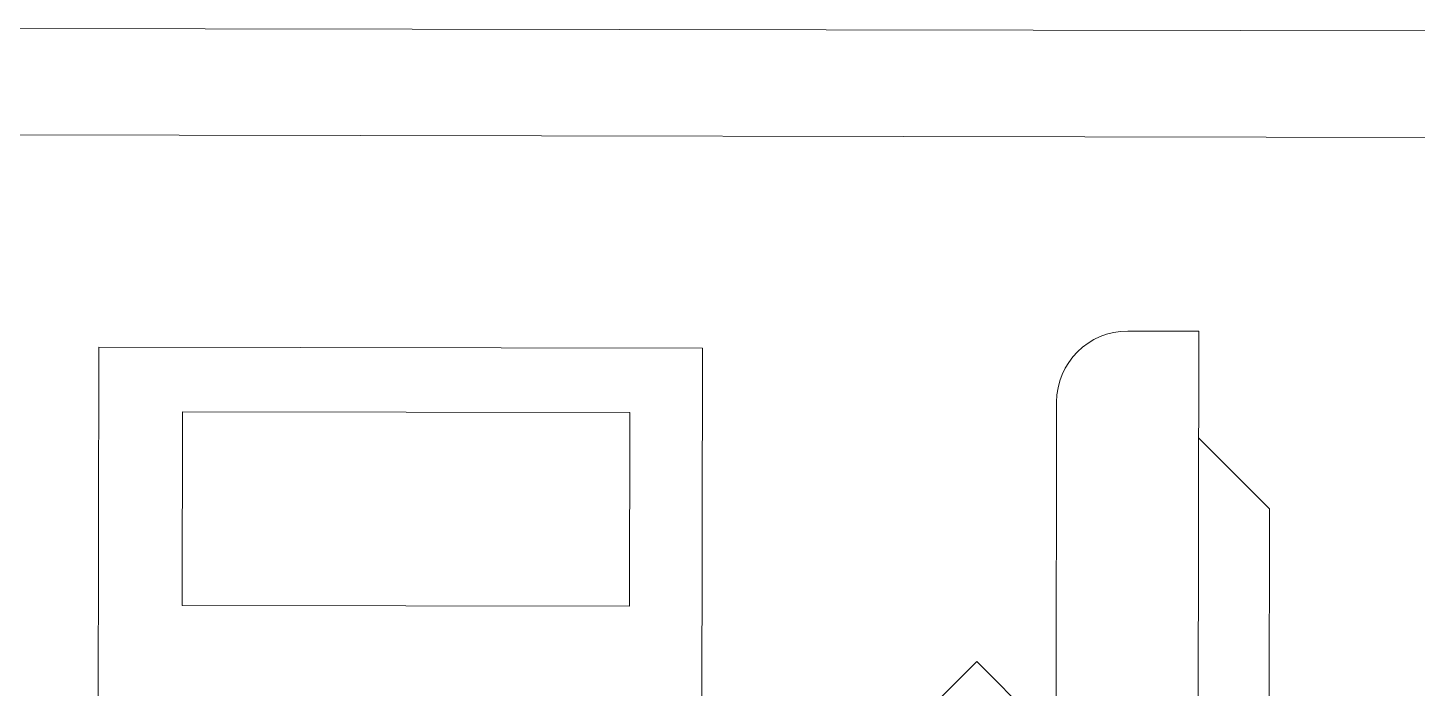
# Model space of a CAD drawing. Extents: x -234346 to 58427, y -132654 to -82394.
# Drawn here: x -98040.1 to -97648.8, y -114323.9 to -114137.9 of the extents above; entities that cross this region are included whole.
import ezdxf

# ---------------------------------------------------------------- set-up
doc = ezdxf.new("R2010")
doc.units = 0
doc.header["$LTSCALE"] = 8
doc.layers.add('72_EGR_EQP_TAG', color=9, linetype='Continuous', lineweight=5)
doc.layers.add('LOADING', color=9, linetype='Continuous', lineweight=5)

# ---------------------------------------------------------------- blocks, each defined once
blk = doc.blocks.new('workstation')
at = {"layer": 'LOADING'}
for p, q in [((2813.402, -1050.332, 0), (2813.478, -1004.332, 0)), ((2827.457, -1004.855, 0), (2827.383, -1049.855, 0)), ((2844.457, -1004.883, 0), (2844.383, -1049.883, 0)), ((2817.405, -1048.338, 0), (2817.475, -1006.338, 0)), ((2811.41, -1045.328, 0), (2811.47, -1009.328, 0)), ((2829.429, -1048.04, 0), (2829.438, -1042.588, 0)), ((2829.438, -1042.588, 0), (2842.037, -1042.609, 0)), ((2842.037, -1042.609, 0), (2842.028, -1048.061, 0)), ((2811.41, -1045.328, 0), (2813.407, -1047.332, 0)), ((2842.028, -1048.061, 0), (2829.429, -1048.04, 0)), ((2827.383, -1049.855, 0), (2844.383, -1049.883, 0)), ((2815.402, -1050.335, 0), (2813.402, -1050.332, 0)), ((2854.249, -1055.87, 0), (2804.249, -1055.787, 0)), ((2800.244, -1058.781, 0), (2858.244, -1058.877, 0))]:
    blk.add_line(p, q, dxfattribs=at)
at = {"layer": 'LOADING', "extrusion": (1.65465e-10, -1.79463e-10, -1)}
for p in [(2823.196, -1037.503, 0), (2817.421, -1038.791, 0)]:
    blk.add_line(p, (2819.655, -1041.032, 0), dxfattribs=at)
at = {"layer": 'LOADING', "extrusion": (1.03527e-10, -9.97581e-11, -1)}
blk.add_ellipse((2815.405, -1048.335, 0), major_axis=(1.412, -1.417), ratio=1, start_param=5.497787, end_param=7.068583, dxfattribs=at)
blk = doc.blocks.new('GF1')
at = {"layer": 'LOADING', "color": 9, "xscale": 10, "yscale": 10, "zscale": 10, "rotation": 180}
blk.add_blockref('workstation', (-69576.31, -124726.71, 0), dxfattribs=at)

msp = doc.modelspace()

# ---------------------------------------------------------------- block references
at = {"layer": '72_EGR_EQP_TAG'}
msp.add_blockref('GF1', (0, 0), dxfattribs=at)

doc.saveas('drawing.dxf')
